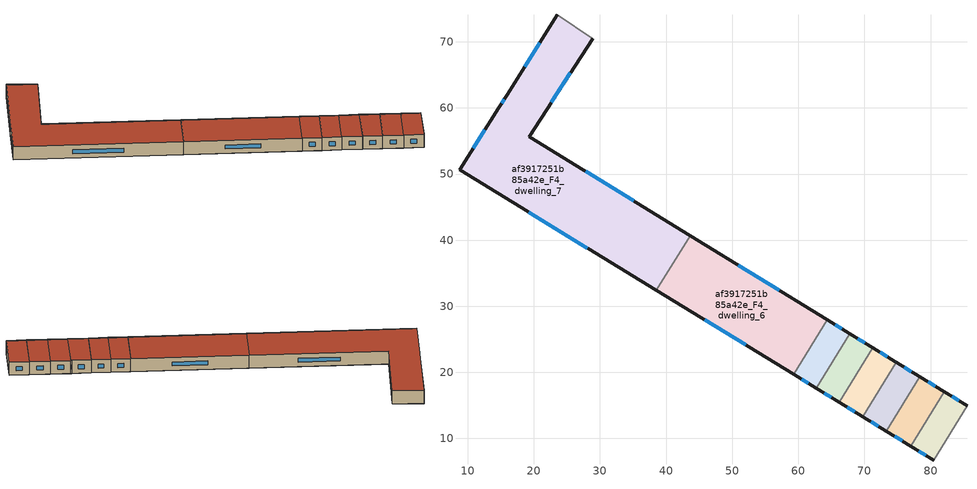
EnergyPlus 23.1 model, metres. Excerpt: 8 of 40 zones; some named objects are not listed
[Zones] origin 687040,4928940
af3917251b85a42e_F4_dwelling_0
 floor to af3917251b85a42e_F3_dwelling_0 (EU_floor_Construction): 80.51,6.7 85.52,14.97 82.04,17.1 76.99,8.85 z12
 wall outside (EU_wall_Construction): 82.04,17.1 85.52,14.97 / 80.51,6.7 76.99,8.85 z12:15
 wall adiabatic (EU_wall_Construction): 85.52,14.97 80.51,6.7 z12:15
 wall to af3917251b85a42e_F4_dwelling_1 (EU_wall_Construction): 76.99,8.85 82.04,17.1 z12:15
 window (EU_Window_Construction): 83.26,16.35 84.3,15.72 / 79.27,7.45 78.22,8.1 z13.05:13.95
 roof outside (EU_roof_Construction): 85.52,14.97 80.51,6.7 76.99,8.85 82.04,17.1 z15
af3917251b85a42e_F4_dwelling_1
 floor to af3917251b85a42e_F3_dwelling_1 (EU_floor_Construction): 76.99,8.85 82.04,17.1 78.35,19.37 73.29,11.11 z12
 wall outside (EU_wall_Construction): 78.35,19.37 82.04,17.1 / 76.99,8.85 73.29,11.11 z12:15
 wall to af3917251b85a42e_F4_dwelling_2 (EU_wall_Construction): 73.29,11.11 78.35,19.37 z12:15
 window (EU_Window_Construction): 79.64,18.58 80.75,17.9 / 75.7,9.64 74.59,10.32 z13.05:13.95
 roof outside (EU_roof_Construction): 82.04,17.1 76.99,8.85 73.29,11.11 78.35,19.37 z15
af3917251b85a42e_F4_dwelling_2
 floor to af3917251b85a42e_F3_dwelling_2 (EU_floor_Construction): 73.29,11.11 78.35,19.37 74.83,21.54 69.77,13.27 z12
 wall outside (EU_wall_Construction): 73.29,11.11 69.77,13.27 / 74.83,21.54 78.35,19.37 z12:15
 wall to af3917251b85a42e_F4_dwelling_3 (EU_wall_Construction): 69.77,13.27 74.83,21.54 z12:15
 window (EU_Window_Construction): 72.06,11.87 71,12.52 / 76.06,20.78 77.11,20.13 z13.05:13.95
 roof outside (EU_roof_Construction): 78.35,19.37 73.29,11.11 69.77,13.27 74.83,21.54 z15
af3917251b85a42e_F4_dwelling_3
 floor to af3917251b85a42e_F3_dwelling_3 (EU_floor_Construction): 69.77,13.27 74.83,21.54 74.66,21.64 71.23,23.74 66.17,15.48 z12
 wall outside (EU_wall_Construction): 71.23,23.74 74.66,21.64 74.83,21.54 / 69.77,13.27 66.17,15.48 z12:15
 wall to af3917251b85a42e_F4_dwelling_4 (EU_wall_Construction): 66.17,15.48 71.23,23.74 z12:15
 window (EU_Window_Construction): 72.43,23.01 73.46,22.38 / 74.72,21.6 74.77,21.57 / 68.51,14.05 67.43,14.7 z13.05:13.95
 roof outside (EU_roof_Construction): 74.66,21.64 74.83,21.54 69.77,13.27 66.17,15.48 71.23,23.74 z15
af3917251b85a42e_F4_dwelling_4
 floor to af3917251b85a42e_F3_dwelling_4 (EU_floor_Construction): 66.17,15.48 71.23,23.74 67.8,25.85 62.74,17.58 z12
 wall outside (EU_wall_Construction): 67.8,25.85 71.23,23.74 / 66.17,15.48 62.74,17.58 z12:15
 wall to af3917251b85a42e_F4_dwelling_5 (EU_wall_Construction): 62.74,17.58 67.8,25.85 z12:15
 window (EU_Window_Construction): 69.01,25.11 70.03,24.48 / 64.97,16.21 63.94,16.84 z13.05:13.95
 roof outside (EU_roof_Construction): 71.23,23.74 66.17,15.48 62.74,17.58 67.8,25.85 z15
af3917251b85a42e_F4_dwelling_5
 floor to af3917251b85a42e_F3_dwelling_5 (EU_floor_Construction): 62.74,17.58 67.8,25.85 64.35,27.97 59.29,19.69 z12
 wall outside (EU_wall_Construction): 64.35,27.97 67.8,25.85 / 62.74,17.58 59.29,19.69 z12:15
 wall to af3917251b85a42e_F4_dwelling_6 (EU_wall_Construction): 59.29,19.69 64.36,27.97 z12:15
 window (EU_Window_Construction): 65.56,27.23 66.59,26.59 / 61.53,18.32 60.5,18.95 z13.05:13.95
 roof outside (EU_roof_Construction): 67.8,25.85 62.74,17.58 59.29,19.69 64.35,27.97 z15
af3917251b85a42e_F4_dwelling_6
 floor to af3917251b85a42e_F3_dwelling_6 (EU_floor_Construction): 59.29,19.69 64.35,27.97 43.63,40.7 38.54,32.39 z12
 wall outside (EU_wall_Construction): 43.63,40.7 64.35,27.97 / 59.29,19.69 38.55,32.39 z12:15
 wall to af3917251b85a42e_F4_dwelling_7 (EU_wall_Construction): 38.54,32.39 43.63,40.7 z12:15
 window (EU_Window_Construction): 50.9,36.24 57.09,32.43 / 52.01,24.14 45.82,27.94 z13.05:13.95
 roof outside (EU_roof_Construction): 64.35,27.97 59.29,19.69 38.55,32.39 43.63,40.7 z15
af3917251b85a42e_F4_dwelling_7
 floor to af3917251b85a42e_F3_dwelling_7 (EU_floor_Construction): 38.54,32.39 43.63,40.7 19.3,55.65 28.92,70.49 23.58,74.1 15.95,62.01 14.67,60 8.76,50.63 z12
 wall outside (EU_wall_Construction): 28.92,70.49 19.3,55.65 43.63,40.7 / 38.55,32.39 8.76,50.63 14.67,60 15.95,62.01 23.58,74.1 z12:15
 wall adiabatic (EU_wall_Construction): 23.58,74.1 28.92,70.49 z12:15
 window (EU_Window_Construction): 10.83,53.91 12.59,56.71 / 15.12,60.7 15.5,61.3 / 18.62,66.25 20.9,69.86 / 25.54,65.28 22.67,60.85 / 27.83,50.41 35.1,45.94 / 28.1,38.78 19.2,44.23 z13.05:13.95
 roof outside (EU_roof_Construction): 28.92,70.49 19.3,55.65 43.63,40.7 38.55,32.39 8.76,50.63 14.67,60 15.95,62.01 23.58,74.1 z15
[Building]
EU S2 Campaign: North Axis=0; Terrain=City; Solar Distribution=FullExterior
[Site:Location]
Bologna: Latitude=44.5; Longitude=11.25; Time Zone=1; Elevation=37
[SizingPeriod:WeatherFileDays]
AnnualSizingPeriod: Begin Month=1; Begin Day of Month=1; End Month=12; End Day of Month=31; Day of Week for Start Day=Monday; Use Weather File Daylight Saving Period=No; Use Weather File Rain and Snow Indicators=No
[MATERIAL]
EU_InternalMass_Material: Roughness=MediumRough; Thickness=0.1; Conductivity=1; Density=1800; Specific Heat=900; Thermal Absorptance=0.9; Solar Absorptance=0.7; Visible Absorptance=0.7
[MATERIAL:NOMASS] Roughness=MediumRough; Thermal Absorptance=0.9; Solar Absorptance=0.7; Visible Absorptance=0.7
Name | Thermal Resistance
EU_wall_NoMass | 0.890213
EU_roof_NoMass | 0.636128
EU_floor_NoMass | 0.79516
[WINDOWMATERIAL:SIMPLEGLAZINGSYSTEM]
EU_Window_SimpleGlazing: UFactor=4.49146; Solar Heat Gain Coefficient=0.85; Visible Transmittance=0.85
[CONSTRUCTION]
EU_wall_Construction: EU_wall_NoMass
EU_roof_Construction: EU_roof_NoMass
EU_floor_Construction: EU_floor_NoMass
EU_InternalMass_Construction: EU_InternalMass_Material
EU_Window_Construction: EU_Window_SimpleGlazing
[ZONE] Type=1; Multiplier=1; Ceiling Height=autocalculate; Floor Area=autocalculate; Part of Total Floor Area=Yes
Name | Volume
af3917251b85a42e_F4_dwelling_0 | 118.898
af3917251b85a42e_F4_dwelling_1 | 125.902
af3917251b85a42e_F4_dwelling_2 | 120.111
af3917251b85a42e_F4_dwelling_3 | 122.651
af3917251b85a42e_F4_dwelling_4 | 117.031
af3917251b85a42e_F4_dwelling_5 | 117.834
af3917251b85a42e_F4_dwelling_6 | 709.525
af3917251b85a42e_F4_dwelling_7 | 1360.43
[INTERNALMASS] Construction=EU_InternalMass_Construction
Name | Zone or ZoneList | Surface Area
af3917251b85a42e_F4_dwelling_0_EU_InternalMass | af3917251b85a42e_F4_dwelling_0 | 39.6328
af3917251b85a42e_F4_dwelling_1_EU_InternalMass | af3917251b85a42e_F4_dwelling_1 | 41.9672
af3917251b85a42e_F4_dwelling_2_EU_InternalMass | af3917251b85a42e_F4_dwelling_2 | 40.0297
af3917251b85a42e_F4_dwelling_3_EU_InternalMass | af3917251b85a42e_F4_dwelling_3 | 40.8905
af3917251b85a42e_F4_dwelling_4_EU_InternalMass | af3917251b85a42e_F4_dwelling_4 | 39.0105
af3917251b85a42e_F4_dwelling_5_EU_InternalMass | af3917251b85a42e_F4_dwelling_5 | 39.2779
af3917251b85a42e_F4_dwelling_6_EU_InternalMass | af3917251b85a42e_F4_dwelling_6 | 236.495
af3917251b85a42e_F4_dwelling_7_EU_InternalMass | af3917251b85a42e_F4_dwelling_7 | 453.471
[OTHEREQUIPMENT] Fuel Type=Electricity; Design Level Calculation Method=Watts/Area; Power per Zone Floor Area=1; Fraction Latent=0; Fraction Radiant=0; Fraction Lost=0; Carbon Dioxide Generation Rate=0; EndUse Subcategory=EU_Step8_InternalGains
Name | Zone or ZoneList or Space or SpaceList | Schedule
EU_Step8_InternalGain_af3917251b85a42e_F4_dwelling_0_f000 | af3917251b85a42e_F4_dwelling_0 | EU_Step8_GainSchedule_af3917251b85a42e_F4_dwelling_0_f000
EU_Step8_InternalGain_af3917251b85a42e_F4_dwelling_1_f000 | af3917251b85a42e_F4_dwelling_1 | EU_Step8_GainSchedule_af3917251b85a42e_F4_dwelling_1_f000
EU_Step8_InternalGain_af3917251b85a42e_F4_dwelling_2_f000 | af3917251b85a42e_F4_dwelling_2 | EU_Step8_GainSchedule_af3917251b85a42e_F4_dwelling_2_f000
EU_Step8_InternalGain_af3917251b85a42e_F4_dwelling_3_f000 | af3917251b85a42e_F4_dwelling_3 | EU_Step8_GainSchedule_af3917251b85a42e_F4_dwelling_3_f000
EU_Step8_InternalGain_af3917251b85a42e_F4_dwelling_4_f000 | af3917251b85a42e_F4_dwelling_4 | EU_Step8_GainSchedule_af3917251b85a42e_F4_dwelling_4_f000
EU_Step8_InternalGain_af3917251b85a42e_F4_dwelling_5_f000 | af3917251b85a42e_F4_dwelling_5 | EU_Step8_GainSchedule_af3917251b85a42e_F4_dwelling_5_f000
EU_Step8_InternalGain_af3917251b85a42e_F4_dwelling_6_f000 | af3917251b85a42e_F4_dwelling_6 | EU_Step8_GainSchedule_af3917251b85a42e_F4_dwelling_6_f000
EU_Step8_InternalGain_af3917251b85a42e_F4_dwelling_7_f000 | af3917251b85a42e_F4_dwelling_7 | EU_Step8_GainSchedule_af3917251b85a42e_F4_dwelling_7_f000
[ZONEVENTILATION:DESIGNFLOWRATE] Schedule=EU_AlwaysOn; Design Flow Rate Calculation Method=AirChanges/Hour; Air Changes per Hour=0.718634; Ventilation Type=Natural; Fan Pressure Rise=0; Fan Total Efficiency=1; Constant Term Coefficient=1; Temperature Term Coefficient=0; Velocity Term Coefficient=0; Velocity Squared Term Coefficient=0; Minimum Indoor Temperature=-100; Maximum Indoor Temperature=100; Delta Temperature=-100; Minimum Outdoor Temperature=-100; Maximum Outdoor Temperature=100; Maximum Wind Speed=40
Name | Zone or ZoneList or Space or SpaceList
EU_ConstantAir_af3917251b85a42e_F4_dwelling_0 | af3917251b85a42e_F4_dwelling_0
EU_ConstantAir_af3917251b85a42e_F4_dwelling_1 | af3917251b85a42e_F4_dwelling_1
EU_ConstantAir_af3917251b85a42e_F4_dwelling_2 | af3917251b85a42e_F4_dwelling_2
EU_ConstantAir_af3917251b85a42e_F4_dwelling_3 | af3917251b85a42e_F4_dwelling_3
EU_ConstantAir_af3917251b85a42e_F4_dwelling_4 | af3917251b85a42e_F4_dwelling_4
EU_ConstantAir_af3917251b85a42e_F4_dwelling_5 | af3917251b85a42e_F4_dwelling_5
EU_ConstantAir_af3917251b85a42e_F4_dwelling_6 | af3917251b85a42e_F4_dwelling_6
EU_ConstantAir_af3917251b85a42e_F4_dwelling_7 | af3917251b85a42e_F4_dwelling_7
[HVACTEMPLATE:ZONE:IDEALLOADSAIRSYSTEM] System Availability Schedule=EU_AlwaysOn; Maximum Heating Supply Air Temperature=50; Minimum Cooling Supply Air Temperature=13; Maximum Heating Supply Air Humidity Ratio=0.0156; Minimum Cooling Supply Air Humidity Ratio=0.0077; Heating Limit=NoLimit; Cooling Limit=NoLimit; Heating Availability Schedule=EU_AlwaysOn; Cooling Availability Schedule=EU_CoolingOff; Dehumidification Control Type=ConstantSensibleHeatRatio; Cooling Sensible Heat Ratio=0.7; Dehumidification Setpoint=60; Humidification Control Type=None; Humidification Setpoint=30; Outdoor Air Method=None; Outdoor Air Flow Rate per Person=0.00944; Outdoor Air Flow Rate per Zone Floor Area=0; Outdoor Air Flow Rate per Zone=0; Demand Controlled Ventilation Type=None; Outdoor Air Economizer Type=NoEconomizer; Heat Recovery Type=None; Sensible Heat Recovery Effectiveness=0.7; Latent Heat Recovery Effectiveness=0.65
Name | Template Thermostat
af3917251b85a42e_F4_dwelling_0 | EU_HeatOnly_af3917251b85a42e_F4_dwelling_0
af3917251b85a42e_F4_dwelling_1 | EU_HeatOnly_af3917251b85a42e_F4_dwelling_1
af3917251b85a42e_F4_dwelling_2 | EU_HeatOnly_af3917251b85a42e_F4_dwelling_2
af3917251b85a42e_F4_dwelling_3 | EU_HeatOnly_af3917251b85a42e_F4_dwelling_3
af3917251b85a42e_F4_dwelling_4 | EU_HeatOnly_af3917251b85a42e_F4_dwelling_4
af3917251b85a42e_F4_dwelling_5 | EU_HeatOnly_af3917251b85a42e_F4_dwelling_5
af3917251b85a42e_F4_dwelling_6 | EU_HeatOnly_af3917251b85a42e_F4_dwelling_6
af3917251b85a42e_F4_dwelling_7 | EU_HeatOnly_af3917251b85a42e_F4_dwelling_7
[SIZING:ZONE] Zone Cooling Design Supply Air Temperature Input Method=SupplyAirTemperature; Zone Cooling Design Supply Air Temperature=13; Zone Heating Design Supply Air Temperature Input Method=SupplyAirTemperature; Zone Heating Design Supply Air Temperature=50; Zone Cooling Design Supply Air Humidity Ratio=0.008; Zone Heating Design Supply Air Humidity Ratio=0.008; Cooling Design Air Flow Method=DesignDay; Cooling Design Air Flow Rate=0; Cooling Minimum Air Flow per Zone Floor Area=0.000762; Cooling Minimum Air Flow=0; Cooling Minimum Air Flow Fraction=0.2; Heating Design Air Flow Method=DesignDay; Heating Design Air Flow Rate=0; Heating Maximum Air Flow per Zone Floor Area=0.002032; Heating Maximum Air Flow=0.141576; Heating Maximum Air Flow Fraction=0.3; Account for Dedicated Outdoor Air System=No; Dedicated Outdoor Air System Control Strategy=NeutralSupplyAir; Dedicated Outdoor Air Low Setpoint Temperature for Design=autosize; Dedicated Outdoor Air High Setpoint Temperature for Design=autosize; Zone Load Sizing Method=Sensible Load Only No Latent Load; Zone Latent Cooling Design Supply Air Humidity Ratio Input Method=HumidityRatioDifference; Zone Cooling Design Supply Air Humidity Ratio Difference=0.005; Zone Latent Heating Design Supply Air Humidity Ratio Input Method=HumidityRatioDifference; Zone Humidification Design Supply Air Humidity Ratio Difference=0.005
af3917251b85a42e_F4_dwelling_0; af3917251b85a42e_F4_dwelling_1; af3917251b85a42e_F4_dwelling_2; af3917251b85a42e_F4_dwelling_3; af3917251b85a42e_F4_dwelling_4; af3917251b85a42e_F4_dwelling_5; af3917251b85a42e_F4_dwelling_6; af3917251b85a42e_F4_dwelling_7
[SCHEDULE:CONSTANT]
Name | Hourly Value
EU_AlwaysOn | 1
EU_CoolingOff | 0
[SCHEDULE:FILE] Column Number=1; Rows to Skip at Top=0; Number of Hours of Data=8760; Column Separator=Comma; Interpolate to Timestep=No; Minutes per Item=60; Adjust Schedule for Daylight Savings=Yes
Name | File
EU_Step8_GainSchedule_af3917251b85a42e_F4_dwelling_0_f000 | ../../schedules/af3917251b85a42e/af3917251b85a42e_F4_dwelling_0_f000_gain.csv
EU_Step8_GainSchedule_af3917251b85a42e_F4_dwelling_1_f000 | ../../schedules/af3917251b85a42e/af3917251b85a42e_F4_dwelling_1_f000_gain.csv
EU_Step8_GainSchedule_af3917251b85a42e_F4_dwelling_2_f000 | ../../schedules/af3917251b85a42e/af3917251b85a42e_F4_dwelling_2_f000_gain.csv
EU_Step8_GainSchedule_af3917251b85a42e_F4_dwelling_3_f000 | ../../schedules/af3917251b85a42e/af3917251b85a42e_F4_dwelling_3_f000_gain.csv
EU_Step8_GainSchedule_af3917251b85a42e_F4_dwelling_4_f000 | ../../schedules/af3917251b85a42e/af3917251b85a42e_F4_dwelling_4_f000_gain.csv
EU_Step8_GainSchedule_af3917251b85a42e_F4_dwelling_5_f000 | ../../schedules/af3917251b85a42e/af3917251b85a42e_F4_dwelling_5_f000_gain.csv
EU_Step8_GainSchedule_af3917251b85a42e_F4_dwelling_6_f000 | ../../schedules/af3917251b85a42e/af3917251b85a42e_F4_dwelling_6_f000_gain.csv
EU_Step8_GainSchedule_af3917251b85a42e_F4_dwelling_7_f000 | ../../schedules/af3917251b85a42e/af3917251b85a42e_F4_dwelling_7_f000_gain.csv
